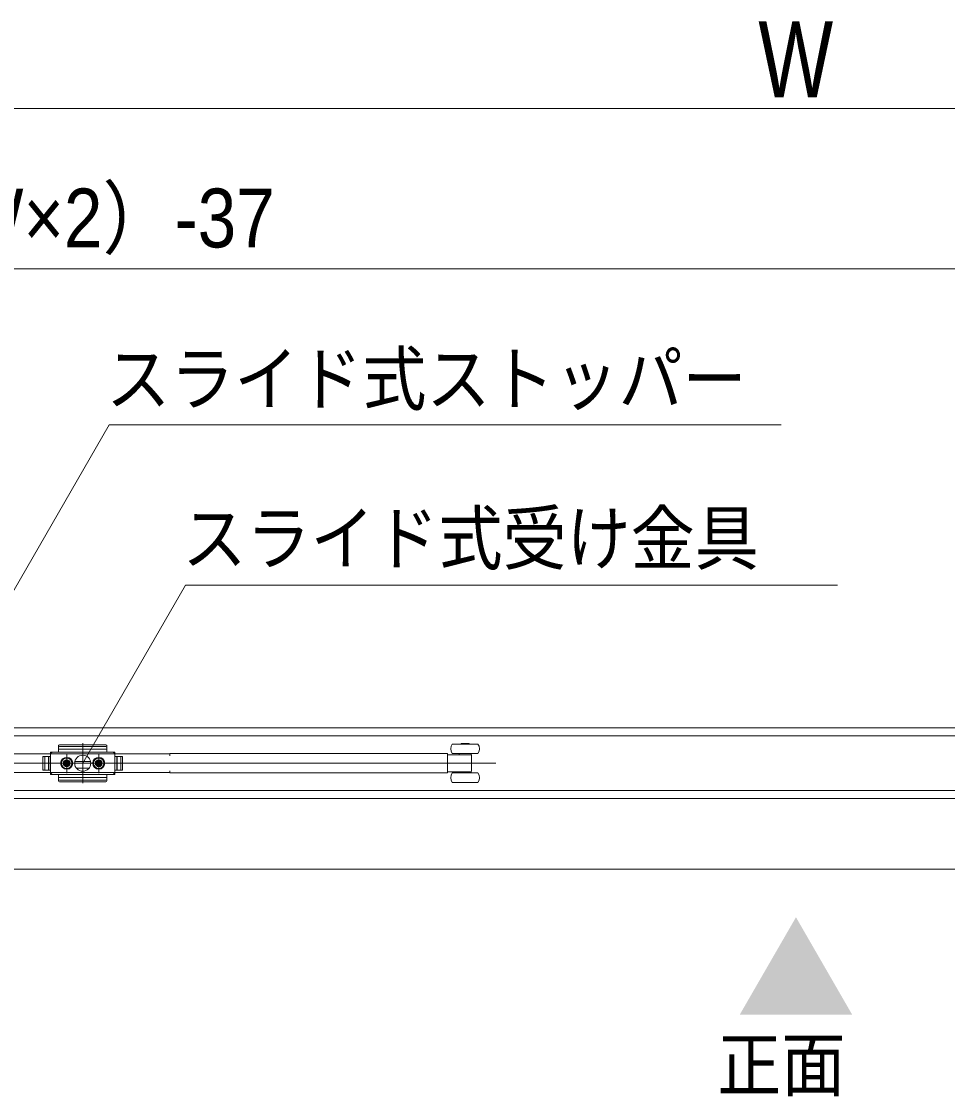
# Model space of a CAD drawing. Units: millimetres, scale not verified. Extents: x -6062 to 6062, y -3045 to 3045.
# Drawn here: x -3487 to -2909, y 1164 to 1834 of the extents above; entities that cross this region are included whole.
import ezdxf
from ezdxf.enums import TextEntityAlignment as Align

# ---------------------------------------------------------------- set-up
doc = ezdxf.new("R2010")
doc.units = ezdxf.units.MM
doc.header["$LTSCALE"] = 20
for name, color, linetype, lineweight in [('0-0_2寸法-1', 7, 'Continuous', 9), ('0-2_2寸法-3', 7, 'Continuous', 9), ('0-4_3一般', 7, 'Continuous', 9)]:
    doc.layers.add(name, color=color, linetype=linetype, lineweight=lineweight)
doc.styles.add('ＭＳ ゴシック', font='')
doc.styles.add('ＭＳ Ｐゴシック', font='')
doc.styles.get('ＭＳ ゴシック').set_extended_font_data('MS Gothic')
doc.styles.get('ＭＳ Ｐゴシック').set_extended_font_data('MS PGothic')

# ---------------------------------------------------------------- blocks, each defined once
blk = doc.blocks.new('グループ-4')
at = {"layer": '0-4_3一般'}
for p, q in [((11350, 27876.9), (-59990, 27876.9)), ((-33520, 27586.9), (-33520, 27636.1)), ((-33520, 27613.9), (-32920, 27613.9)), ((-33510, 27666.7), (-32930, 27666.7)), ((-33510, 27646.1), (-32930, 27646.1)), ((-33220, 27685.4), (-33220, 27189.2)), ((-32920, 27636.1), (-32920, 27656.7)), ((-32920, 27636.1), (-32920, 27586.9)), ((-28608, 27676.9), (-28562.8, 27676.9)), ((-28562.8, 27676.9), (-28288, 27676.9)), ((-28498, 27684.9), (-28398, 27684.9)), ((-28498, 27676.9), (-28498, 27684.9)), ((-28398, 27684.9), (-28398, 27676.9)), ((-33718, 27521.9), (-33718, 27351.9)), ((-33620, 27521.9), (-33718, 27521.9)), ((-33718, 27361.9), (-33718, 27511.9)), ((-33620, 27521.9), (-33708, 27521.9)), ((-33694, 27351.9), (-33694, 27521.9)), ((-33648, 27351.9), (-33648, 27521.9)), ((-33644, 27521.9), (-33644, 27351.9)), ((-33620, 27556.9), (-33600, 27576.9)), ((-33620, 27576.9), (-33530, 27576.9)), ((-33620, 27576.9), (-33620, 27296.9)), ((-33620, 27566.9), (-33620, 27521.9)), ((-33620, 27521.9), (-33620, 27351.9)), ((-32830, 27576.9), (-33610, 27576.9)), ((-33420, 27313.9), (-33420, 27558.3)), ((-33420, 27541.9), (-33420, 27331.9)), ((-33420, 27392.9), (-33420, 27480.9)), ((-33220, 27594.2), (-33220, 27273.1)), ((-33020, 27313.9), (-33020, 27558.3)), ((-33020, 27541.9), (-33020, 27331.9)), ((-33020, 27513.4), (-33020, 27361.5)), ((-33020, 27392.9), (-33020, 27480.9)), ((-32840, 27576.9), (-32820, 27556.9)), ((-32820, 27296.9), (-32820, 27576.9)), ((-32820, 27521.9), (-32820, 27566.9)), ((-32820, 27351.9), (-32820, 27521.9)), ((-32722, 27521.9), (-32820, 27521.9)), ((-32796, 27351.9), (-32796, 27521.9)), ((-32792, 27521.9), (-32792, 27351.9)), ((-32746, 27521.9), (-32746, 27351.9)), ((-32722, 27351.9), (-32722, 27521.9)), ((-32722, 27511.9), (-32722, 27361.9)), ((-32134, 27529.9), (-32134, 27556.9)), ((-32134, 27556.9), (-28688, 27556.9)), ((-28668, 27556.9), (-28688, 27556.9)), ((-28668, 27540.2), (-28668, 27556.9)), ((-28448, 27542.9), (-28668, 27542.9)), ((-28668, 27540.2), (-28668, 27522.9)), ((-28668, 27350.9), (-28668, 27522.9)), ((-28608, 27556.9), (-28562.8, 27556.9)), ((-28562.8, 27556.9), (-28288, 27556.9)), ((-28523, 27542.9), (-28523, 27556.9)), ((-28393.9, 27542.9), (-28448, 27542.9)), ((-28379.2, 27542.9), (-28393.9, 27542.9)), ((-28373, 27542.9), (-28379.2, 27542.9)), ((-28373, 27556.9), (-28373, 27542.9)), ((-28368, 27525.5), (-28368, 27525.3)), ((-28368, 27348.4), (-28368, 27525.3)), ((-36186, 27436.9), (-28066, 27436.9)), ((-32668.3, 27436.9), (-33766.3, 27436.9)), ((-33756.9, 27436.9), (-32658.9, 27436.9)), ((-33718, 27351.9), (-33620, 27351.9)), ((-33708, 27351.9), (-33620, 27351.9)), ((-33620, 27351.9), (-33620, 27306.9)), ((-33297, 27436.9), (-33545, 27436.9)), ((-33376, 27436.9), (-33464, 27436.9)), ((-33460.1, 27445.5), (-33440.5, 27446.6)), ((-33439.8, 27442.9), (-33460.1, 27445.5)), ((-33439.8, 27430.8), (-33460.1, 27428.3)), ((-33460.1, 27428.3), (-33440.5, 27427.2)), ((-33440.5, 27446.6), (-33433.2, 27450)), ((-33436.7, 27442.9), (-33440.5, 27446.6)), ((-33436.7, 27430.9), (-33440.5, 27427.2)), ((-33440.5, 27427.2), (-33433.2, 27423.7)), ((-33436.7, 27442.9), (-33439.8, 27442.9)), ((-33436.7, 27430.9), (-33439.8, 27430.8)), ((-33429.4, 27446.3), (-33436.7, 27442.9)), ((-33429.4, 27427.5), (-33436.7, 27430.9)), ((-33429.7, 27457.4), (-33433.2, 27450)), ((-33433.2, 27450), (-33429.4, 27446.3)), ((-33433.2, 27423.7), (-33429.4, 27427.5)), ((-33429.7, 27416.4), (-33433.2, 27423.7)), ((-33428.6, 27477.1), (-33429.7, 27457.4)), ((-33426, 27453.6), (-33429.7, 27457.4)), ((-33426, 27420.1), (-33429.7, 27416.4)), ((-33428.6, 27396.7), (-33429.7, 27416.4)), ((-33429.4, 27446.3), (-33426, 27453.6)), ((-33429.4, 27427.5), (-33426, 27420.1)), ((-33426.1, 27456.7), (-33428.6, 27477.1)), ((-33426.1, 27417.1), (-33428.6, 27396.7)), ((-33426, 27453.6), (-33426.1, 27456.7)), ((-33426, 27420.1), (-33426.1, 27417.1)), ((-33414, 27453.6), (-33410.3, 27457.4)), ((-33414, 27453.6), (-33413.9, 27456.7)), ((-33410.6, 27446.3), (-33414, 27453.6)), ((-33410.6, 27427.5), (-33414, 27420.1)), ((-33414, 27420.1), (-33413.9, 27417.1)), ((-33414, 27420.1), (-33410.3, 27416.4)), ((-33413.9, 27456.7), (-33411.4, 27477.1)), ((-33413.9, 27417.1), (-33411.4, 27396.7)), ((-33411.4, 27477.1), (-33410.3, 27457.4)), ((-33411.4, 27396.7), (-33410.3, 27416.4)), ((-33406.8, 27450), (-33410.6, 27446.3)), ((-33410.6, 27446.3), (-33403.3, 27442.9)), ((-33410.6, 27427.5), (-33403.3, 27430.9)), ((-33406.8, 27423.7), (-33410.6, 27427.5)), ((-33410.3, 27457.4), (-33406.8, 27450)), ((-33410.3, 27416.4), (-33406.8, 27423.7)), ((-33399.5, 27446.6), (-33406.8, 27450)), ((-33399.5, 27427.2), (-33406.8, 27423.7)), ((-33403.3, 27442.9), (-33399.5, 27446.6)), ((-33403.3, 27442.9), (-33400.2, 27442.9)), ((-33403.3, 27430.9), (-33400.2, 27430.8)), ((-33403.3, 27430.9), (-33399.5, 27427.2)), ((-33400.2, 27442.9), (-33379.9, 27445.5)), ((-33400.2, 27430.8), (-33379.9, 27428.3)), ((-33379.9, 27445.5), (-33399.5, 27446.6)), ((-33379.9, 27428.3), (-33399.5, 27427.2)), ((-32897, 27436.9), (-33145, 27436.9)), ((-32955, 27436.9), (-33125, 27436.9)), ((-32976, 27436.9), (-33064, 27436.9)), ((-33036.7, 27442.9), (-33039.8, 27442.9)), ((-33036.7, 27430.9), (-33039.8, 27430.8)), ((-33003.3, 27442.9), (-33000.2, 27442.9)), ((-33003.3, 27430.9), (-33000.2, 27430.8)), ((-32820, 27306.9), (-32820, 27351.9)), ((-32820, 27351.9), (-32722, 27351.9)), ((-28668, 27350.9), (-28668, 27333.6)), ((-34834, 27319.9), (-32154, 27319.9)), ((-33600, 27296.9), (-33620, 27316.9)), ((-33530, 27296.9), (-33620, 27296.9)), ((-33610, 27296.9), (-32830, 27296.9)), ((-33520, 27237.7), (-33520, 27286.9)), ((-32920, 27259.9), (-33520, 27259.9)), ((-33520, 27237.7), (-33520, 27227.7)), ((-33520, 27217.1), (-33520, 27227.7)), ((-32930, 27227.7), (-33510, 27227.7)), ((-32920, 27286.9), (-32920, 27237.7)), ((-32820, 27296.9), (-32910, 27296.9)), ((-32820, 27316.9), (-32840, 27296.9)), ((-32154, 27319.9), (-32134, 27319.9)), ((-28668, 27330.9), (-28448, 27330.9)), ((-28288, 27316.9), (-28608, 27316.9)), ((-28523, 27316.9), (-28523, 27330.9)), ((-28448, 27330.9), (-28393.9, 27330.9)), ((-28373, 27330.9), (-28373, 27316.9)), ((-28368, 27344.9), (-28368, 27345)), ((-32930, 27207.1), (-33510, 27207.1)), ((-28288, 27196.9), (-28608, 27196.9)), ((11350, 26996.9), (-59990, 26996.9)), ((11350, 26116.9), (-59990, 26116.9))]:
    blk.add_line(p, q, dxfattribs=at)
for points in [[(-36002, 27096.9), (-12638, 27096.9), (-12638, 27776.9), (-36002, 27776.9)], [(-33029.4, 27446.3), (-33036.7, 27442.9), (-33040.5, 27446.6), (-33033.2, 27450)], [(-33029.4, 27427.5), (-33026, 27420.1), (-33029.7, 27416.4), (-33033.2, 27423.7)], [(-33010.6, 27446.3), (-33014, 27453.6), (-33010.3, 27457.4), (-33006.8, 27450)], [(-33010.6, 27427.5), (-33003.3, 27430.9), (-32999.5, 27427.2), (-33006.8, 27423.7)]]:
    blk.add_lwpolyline(points, close=True, dxfattribs=at)
for points in [[(-33520, 27636.1), (-33520, 27646.1), (-33520, 27656.7)], [(-32134, 27553.9), (-32154, 27553.9), (-34834, 27553.9), (-34854, 27553.9), (-34854, 27529.9), (-34854, 27343.9)], [(-32910, 27576.9), (-32820, 27576.9), (-32820, 27521.9), (-32732, 27521.9)], [(-28368, 27528.9), (-28368, 27529), (-28368, 27529), (-28368, 27529.1), (-28368, 27529.1), (-28368, 27529.2), (-28368, 27529.2), (-28368, 27529.2), (-28368, 27529.2), (-28368, 27529.2), (-28368, 27529.2), (-28368, 27529.2), (-28368, 27529.1), (-28368, 27529.1), (-28368, 27529), (-28368, 27528.9), (-28368, 27528.9), (-28368, 27528.8), (-28368, 27528.7), (-28368, 27528.5), (-28368, 27528.4), (-28368, 27528.3), (-28368, 27528.1), (-28368, 27528), (-28368, 27527.8), (-28368, 27527.7), (-28368, 27527.5), (-28368, 27527.4), (-28368, 27527.2), (-28368, 27527.1), (-28368, 27526.9), (-28368, 27526.7), (-28368, 27526.6), (-28368, 27526.4), (-28368, 27526.3), (-28368, 27526.1), (-28368, 27526), (-28368, 27525.8), (-28368, 27525.7), (-28368, 27525.5)], [(-33315, 27436.9), (-33335, 27436.9), (-33355, 27436.9), (-33525, 27436.9)], [(-33039.8, 27442.9), (-33060.1, 27445.5), (-33040.5, 27446.6)], [(-33039.8, 27430.8), (-33060.1, 27428.3), (-33040.5, 27427.2)], [(-33029.4, 27427.5), (-33036.7, 27430.9), (-33040.5, 27427.2), (-33033.2, 27423.7)], [(-33029.4, 27446.3), (-33026, 27453.6), (-33029.7, 27457.4), (-33033.2, 27450)], [(-33026, 27453.6), (-33026.1, 27456.7), (-33028.6, 27477.1), (-33029.7, 27457.4)], [(-33026, 27420.1), (-33026.1, 27417.1), (-33028.6, 27396.7), (-33029.7, 27416.4)], [(-33014, 27453.6), (-33013.9, 27456.7), (-33011.4, 27477.1), (-33010.3, 27457.4)], [(-33010.6, 27427.5), (-33014, 27420.1), (-33010.3, 27416.4), (-33006.8, 27423.7)], [(-33014, 27420.1), (-33013.9, 27417.1), (-33011.4, 27396.7), (-33010.3, 27416.4)], [(-33010.6, 27446.3), (-33003.3, 27442.9), (-32999.5, 27446.6), (-33006.8, 27450)], [(-33000.2, 27442.9), (-32979.9, 27445.5), (-32999.5, 27446.6)], [(-33000.2, 27430.8), (-32979.9, 27428.3), (-32999.5, 27427.2)], [(-32915, 27436.9), (-32935, 27436.9), (-32955, 27436.9)], [(-32732, 27351.9), (-32820, 27351.9), (-32820, 27296.9)], [(-28368, 27348.4), (-28368, 27348.3), (-28368, 27348.1), (-28368, 27348), (-28368, 27347.8), (-28368, 27347.7), (-28368, 27347.5), (-28368, 27347.4), (-28368, 27347.2), (-28368, 27347.1), (-28368, 27346.9), (-28368, 27346.8), (-28368, 27346.6), (-28368, 27346.4), (-28368, 27346.3), (-28368, 27346.1), (-28368, 27346), (-28368, 27345.8), (-28368, 27345.7), (-28368, 27345.5), (-28368, 27345.4), (-28368, 27345.3), (-28368, 27345.2), (-28368, 27345.1), (-28368, 27345), (-28368, 27344.9), (-28368, 27344.8), (-28368, 27344.8), (-28368, 27344.7), (-28368, 27344.7), (-28368, 27344.7), (-28368, 27344.6), (-28368, 27344.6), (-28368, 27344.6), (-28368, 27344.7), (-28368, 27344.7), (-28368, 27344.7), (-28368, 27344.8), (-28368, 27344.8), (-28368, 27344.9)], [(-32920, 27237.7), (-32920, 27227.7), (-32920, 27217.1)], [(-28688, 27316.9), (-32134, 27316.9), (-32134, 27343.9)], [(-28688, 27316.9), (-28668, 27316.9), (-28668, 27333.6)], [(-28393.9, 27330.9), (-28379.2, 27330.9), (-28373, 27330.9)], [(11350, 26116.9), (11350, 26996.9), (-59990, 26996.9), (-59990, 26116.9)]]:
    blk.add_lwpolyline(points, dxfattribs=at)
for centre, radius in [((-33420, 27436.9), 75), ((-33420, 27436.9), 65), ((-33020, 27436.9), 75), ((-33020, 27436.9), 65), ((-33420, 27436.9), 42), ((-33420, 27436.9), 40), ((-33420, 27436.9), 40), ((-33420, 27436.9), 32.4), ((-33420, 27436.9), 30), ((-33020, 27436.9), 42), ((-33020, 27436.9), 40), ((-33020, 27436.9), 40), ((-33020, 27436.9), 32.4), ((-33020, 27436.9), 30)]:
    blk.add_circle(centre, radius, dxfattribs=at)
for centre, radius, start, end in [((-33510, 27656.7), 10, 90, 180), ((-33510, 27636.1), 10, 90, 180), ((-32930, 27656.7), 10, 0, 90), ((-32930, 27636.1), 10, 0, 90), ((-28528, 27616.9), 100, 143.1301, 216.8699), ((-28368, 27616.9), 100, 323.1301, 36.8699), ((-33708, 27511.9), 10, 90, 180), ((-33610, 27566.9), 10, 90, 180), ((-33530, 27586.9), 10, 270, 0), ((-32910, 27586.9), 10, 180, 270), ((-32830, 27566.9), 10, 0, 90), ((-32732, 27511.9), 10, 0, 90), ((-28388, 27529.6), 20, 359.74972, 42.54335), ((-33708, 27361.9), 10, 180, 270), ((-33415, 27436.9), 46, 169.19486, 180), ((-33415, 27436.9), 46, 180, 190.80514), ((-33420, 27436.9), 20.7, 162.98773, 197.01227), ((-33420, 27431.9), 46, 79.19486, 100.80514), ((-33420, 27441.8), 46, 259.19486, 280.80514), ((-33420, 27436.9), 20.7, 72.98773, 107.01227), ((-33420, 27436.9), 20.7, 252.98773, 287.01227), ((-33420, 27436.9), 20.7, 342.98773, 17.01227), ((-33425, 27436.9), 46, 0, 10.80514), ((-33425, 27436.9), 46, 349.19486, 0), ((-33015, 27436.9), 46, 169.19486, 180), ((-33015, 27436.9), 46, 180, 190.80514), ((-33020, 27436.9), 20.7, 162.98773, 197.01227), ((-33020, 27431.9), 46, 79.19486, 100.80514), ((-33020, 27441.8), 46, 259.19486, 280.80514), ((-33020, 27436.9), 20.7, 72.98773, 107.01227), ((-33020, 27436.9), 20.7, 252.98773, 287.01227), ((-33020, 27436.9), 20.7, 342.98773, 17.01227), ((-33025, 27436.9), 46, 0, 10.80514), ((-33025, 27436.9), 46, 349.19486, 0), ((-32732, 27361.9), 10, 270, 0), ((-33610, 27306.9), 10, 180, 270), ((-33530, 27286.9), 10, 0, 90), ((-33510, 27237.7), 10, 180, 270), ((-33510, 27217.1), 10, 180, 270), ((-32930, 27237.7), 10, 270, 0), ((-32930, 27217.1), 10, 270, 0), ((-32910, 27286.9), 10, 90, 180), ((-32830, 27306.9), 10, 270, 0), ((-28528, 27256.9), 100, 143.1301, 216.8699), ((-28388, 27344.2), 20, 315.93951, 0.24905), ((-28368, 27256.9), 100, 323.1301, 36.8699)]:
    blk.add_arc(centre, radius, start, end, dxfattribs=at)
blk = doc.blocks.new('グループ-5')
at = {"layer": '0-4_3一般'}
blk.add_blockref('グループ-4', (0, 0), dxfattribs=at)

msp = doc.modelspace()

# ---------------------------------------------------------------- linework, layer by layer
at = {"layer": '0-0_2寸法-1'}
for p, q in [((-1225.21, 1780), (-4781.79, 1780)), ((-2432.21, 1680), (-4769.79, 1680))]:
    msp.add_line(p, q, dxfattribs=at)
at = {"layer": '0-2_2寸法-3'}
for p, q in [((-3448.33, 1376.84), (-3448.67, 1376.84)), ((-3448.33, 1376.84), (-3448.67, 1376.84)), ((-3443.61, 1372.84), (-3453.39, 1372.84)), ((-3444.5, 1368.84), (-3452.5, 1368.84))]:
    msp.add_line(p, q, dxfattribs=at)
for points in [[(-3553.8, 1371.76), (-3431.93, 1582.84), (-3012.7, 1582.84)], [(-3448.5, 1371.84), (-3384.41, 1482.84), (-2977.53, 1482.84)]]:
    msp.add_lwpolyline(points, dxfattribs=at)
msp.add_circle((-3448.5, 1371.84), 5.01, dxfattribs=at)
msp.add_circle((-3448.5, 1371.84), 5.01, dxfattribs=at)
msp.add_solid([(-3038.57, 1215.1), (-3003.5, 1275.84), (-2968.43, 1215.1)], dxfattribs=at)

# ---------------------------------------------------------------- block references
at = {"layer": '0-4_3一般', "xscale": 0.05, "yscale": 0.05}
msp.add_blockref('グループ-5', (-1787.5, 0), dxfattribs=at)

# ---------------------------------------------------------------- texts
at = {"layer": '0-0_2寸法-1', "style": 'ＭＳ Ｐゴシック'}
for s, height, width, p in [('W', 47.21, 0.8, (-3026.96, 1772.93)), ('有効開口幅\u3000（DW×2）-37', 36.69, 0.9, (-3872.68, 1682.45))]:
    msp.add_text(s, height=height, dxfattribs=dict(at, width=width)).set_placement(p, align=Align.BOTTOM_LEFT)
at = {"layer": '0-2_2寸法-3', "style": 'ＭＳ ゴシック', "width": 0.9}
for s, p in [('スライド式ストッパー', (-3433.86, 1585.61)), ('スライド式受け金具', (-3386.34, 1486.19)), ('正面', (-3052.58, 1157.86))]:
    msp.add_text(s, height=32.55, dxfattribs=at).set_placement(p, align=Align.BOTTOM_LEFT)

doc.saveas('drawing.dxf')
